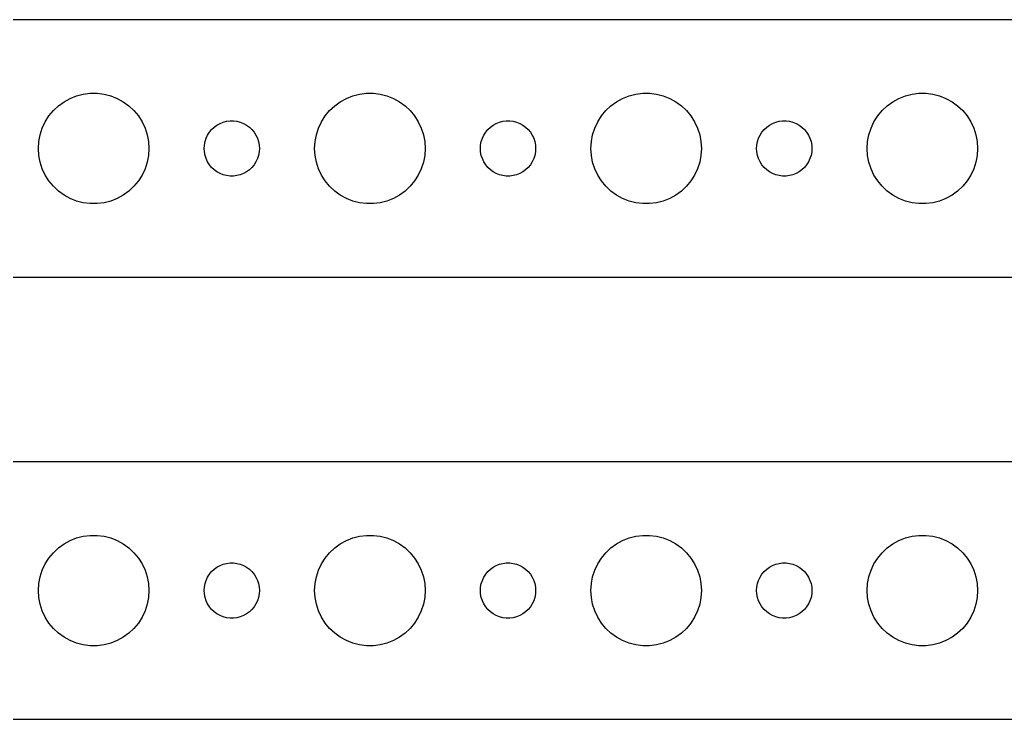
# Model space of a CAD drawing. Header units: metres. Extents: x -210 to 210, y 41 to 79.
# Drawn here: x -161.5 to -108, y 41 to 79 of the extents above; entities that cross this region are included whole.
import ezdxf

# ---------------------------------------------------------------- set-up
doc = ezdxf.new("R2010")
doc.units = ezdxf.units.M

msp = doc.modelspace()

# ---------------------------------------------------------------- linework, layer by layer
for p, q in [((204.814, 78.9901), (-204.814, 78.9901)), ((-158.427, 74.8532), (-158.062, 74.9469)), ((-158.062, 74.9469), (-157.688, 74.9941)), ((-157.688, 74.9941), (-157.312, 74.9941)), ((-157.312, 74.9941), (-156.938, 74.9469)), ((-156.938, 74.9469), (-156.573, 74.8532)), ((-143.427, 74.8532), (-143.062, 74.9469)), ((-143.062, 74.9469), (-142.688, 74.9941)), ((-142.688, 74.9941), (-142.312, 74.9941)), ((-142.312, 74.9941), (-141.938, 74.9469)), ((-141.938, 74.9469), (-141.573, 74.8532)), ((-128.427, 74.8532), (-128.062, 74.9469)), ((-128.062, 74.9469), (-127.688, 74.9941)), ((-127.688, 74.9941), (-127.312, 74.9941)), ((-127.312, 74.9941), (-126.938, 74.9469)), ((-126.938, 74.9469), (-126.573, 74.8532)), ((-113.427, 74.8532), (-113.062, 74.9469)), ((-113.062, 74.9469), (-112.688, 74.9941)), ((-112.688, 74.9941), (-112.312, 74.9941)), ((-112.312, 74.9941), (-111.938, 74.9469)), ((-111.938, 74.9469), (-111.573, 74.8532)), ((-159.412, 74.3115), (-159.107, 74.533)), ((-159.107, 74.533), (-158.777, 74.7145)), ((-158.777, 74.7145), (-158.427, 74.8532)), ((-156.573, 74.8532), (-156.223, 74.7145)), ((-156.223, 74.7145), (-155.893, 74.533)), ((-155.893, 74.533), (-155.588, 74.3115)), ((-144.412, 74.3115), (-144.107, 74.533)), ((-144.107, 74.533), (-143.777, 74.7145)), ((-143.777, 74.7145), (-143.427, 74.8532)), ((-141.573, 74.8532), (-141.223, 74.7145)), ((-141.223, 74.7145), (-140.893, 74.533)), ((-140.893, 74.533), (-140.588, 74.3115)), ((-129.412, 74.3115), (-129.107, 74.533)), ((-129.107, 74.533), (-128.777, 74.7145)), ((-128.777, 74.7145), (-128.427, 74.8532)), ((-126.573, 74.8532), (-126.223, 74.7145)), ((-126.223, 74.7145), (-125.893, 74.533)), ((-125.893, 74.533), (-125.588, 74.3115)), ((-114.412, 74.3115), (-114.107, 74.533)), ((-114.107, 74.533), (-113.777, 74.7145)), ((-113.777, 74.7145), (-113.427, 74.8532)), ((-111.573, 74.8532), (-111.223, 74.7145)), ((-111.223, 74.7145), (-110.893, 74.533)), ((-110.893, 74.533), (-110.588, 74.3115)), ((-159.927, 73.7634), (-159.687, 74.0536)), ((-159.687, 74.0536), (-159.412, 74.3115)), ((-155.588, 74.3115), (-155.313, 74.0536)), ((-155.313, 74.0536), (-155.073, 73.7634)), ((-144.927, 73.7634), (-144.687, 74.0536)), ((-144.687, 74.0536), (-144.412, 74.3115)), ((-140.588, 74.3115), (-140.313, 74.0536)), ((-140.313, 74.0536), (-140.073, 73.7634)), ((-129.927, 73.7634), (-129.687, 74.0536)), ((-129.687, 74.0536), (-129.412, 74.3115)), ((-125.588, 74.3115), (-125.313, 74.0536)), ((-125.313, 74.0536), (-125.073, 73.7634)), ((-114.927, 73.7634), (-114.687, 74.0536)), ((-114.687, 74.0536), (-114.412, 74.3115)), ((-110.588, 74.3115), (-110.313, 74.0536)), ((-110.313, 74.0536), (-110.073, 73.7634)), ((-160.289, 73.1044), (-160.129, 73.4453)), ((-160.129, 73.4453), (-159.927, 73.7634)), ((-155.073, 73.7634), (-154.871, 73.4453)), ((-154.871, 73.4453), (-154.711, 73.1044)), ((-150.804, 73.2665), (-150.639, 73.3572)), ((-150.639, 73.3572), (-150.464, 73.4266)), ((-150.464, 73.4266), (-150.281, 73.4734)), ((-150.281, 73.4734), (-150.094, 73.497)), ((-150.094, 73.497), (-149.906, 73.497)), ((-149.906, 73.497), (-149.719, 73.4734)), ((-149.719, 73.4734), (-149.536, 73.4266)), ((-149.536, 73.4266), (-149.361, 73.3572)), ((-149.361, 73.3572), (-149.196, 73.2665)), ((-145.289, 73.1044), (-145.129, 73.4453)), ((-145.129, 73.4453), (-144.927, 73.7634)), ((-140.073, 73.7634), (-139.871, 73.4453)), ((-139.871, 73.4453), (-139.711, 73.1044)), ((-135.804, 73.2665), (-135.639, 73.3572)), ((-135.639, 73.3572), (-135.464, 73.4266)), ((-135.464, 73.4266), (-135.281, 73.4734)), ((-135.281, 73.4734), (-135.094, 73.497)), ((-135.094, 73.497), (-134.906, 73.497)), ((-134.906, 73.497), (-134.719, 73.4734)), ((-134.719, 73.4734), (-134.536, 73.4266)), ((-134.536, 73.4266), (-134.361, 73.3572)), ((-134.361, 73.3572), (-134.196, 73.2665)), ((-130.289, 73.1044), (-130.129, 73.4453)), ((-130.129, 73.4453), (-129.927, 73.7634)), ((-125.073, 73.7634), (-124.871, 73.4453)), ((-124.871, 73.4453), (-124.711, 73.1044)), ((-120.804, 73.2665), (-120.639, 73.3572)), ((-120.639, 73.3572), (-120.464, 73.4266)), ((-120.464, 73.4266), (-120.281, 73.4734)), ((-120.281, 73.4734), (-120.094, 73.497)), ((-120.094, 73.497), (-119.906, 73.497)), ((-119.906, 73.497), (-119.719, 73.4734)), ((-119.719, 73.4734), (-119.536, 73.4266)), ((-119.536, 73.4266), (-119.361, 73.3572)), ((-119.361, 73.3572), (-119.196, 73.2665)), ((-115.289, 73.1044), (-115.129, 73.4453)), ((-115.129, 73.4453), (-114.927, 73.7634)), ((-110.073, 73.7634), (-109.871, 73.4453)), ((-109.871, 73.4453), (-109.711, 73.1044)), ((-160.406, 72.7461), (-160.289, 73.1044)), ((-154.711, 73.1044), (-154.594, 72.7461)), ((-151.314, 72.7226), (-151.214, 72.8817)), ((-151.214, 72.8817), (-151.093, 73.0268)), ((-151.093, 73.0268), (-150.956, 73.1558)), ((-150.956, 73.1558), (-150.804, 73.2665)), ((-149.196, 73.2665), (-149.044, 73.1558)), ((-149.044, 73.1558), (-148.907, 73.0268)), ((-148.907, 73.0268), (-148.786, 72.8817)), ((-148.786, 72.8817), (-148.686, 72.7226)), ((-145.406, 72.7461), (-145.289, 73.1044)), ((-139.711, 73.1044), (-139.594, 72.7461)), ((-136.314, 72.7226), (-136.214, 72.8817)), ((-136.214, 72.8817), (-136.093, 73.0268)), ((-136.093, 73.0268), (-135.956, 73.1558)), ((-135.956, 73.1558), (-135.804, 73.2665)), ((-134.196, 73.2665), (-134.044, 73.1558)), ((-134.044, 73.1558), (-133.907, 73.0268)), ((-133.907, 73.0268), (-133.786, 72.8817)), ((-133.786, 72.8817), (-133.686, 72.7226)), ((-130.406, 72.7461), (-130.289, 73.1044)), ((-124.711, 73.1044), (-124.594, 72.7461)), ((-121.314, 72.7226), (-121.214, 72.8817)), ((-121.214, 72.8817), (-121.093, 73.0268)), ((-121.093, 73.0268), (-120.956, 73.1558)), ((-120.956, 73.1558), (-120.804, 73.2665)), ((-119.196, 73.2665), (-119.044, 73.1558)), ((-119.044, 73.1558), (-118.907, 73.0268)), ((-118.907, 73.0268), (-118.786, 72.8817)), ((-118.786, 72.8817), (-118.686, 72.7226)), ((-115.406, 72.7461), (-115.289, 73.1044)), ((-109.711, 73.1044), (-109.594, 72.7461)), ((-160.5, 72), (-160.476, 72.376)), ((-160.476, 72.376), (-160.406, 72.7461)), ((-154.594, 72.7461), (-154.524, 72.376)), ((-154.524, 72.376), (-154.5, 72)), ((-151.488, 72.188), (-151.453, 72.373)), ((-151.453, 72.373), (-151.395, 72.5522)), ((-151.395, 72.5522), (-151.314, 72.7226)), ((-148.686, 72.7226), (-148.605, 72.5522)), ((-148.605, 72.5522), (-148.547, 72.373)), ((-148.547, 72.373), (-148.512, 72.188)), ((-145.5, 72), (-145.476, 72.376)), ((-145.476, 72.376), (-145.406, 72.7461)), ((-139.594, 72.7461), (-139.524, 72.376)), ((-139.524, 72.376), (-139.5, 72)), ((-136.488, 72.188), (-136.453, 72.373)), ((-136.453, 72.373), (-136.395, 72.5522)), ((-136.395, 72.5522), (-136.314, 72.7226)), ((-133.686, 72.7226), (-133.605, 72.5522)), ((-133.605, 72.5522), (-133.547, 72.373)), ((-133.547, 72.373), (-133.512, 72.188)), ((-130.5, 72), (-130.476, 72.376)), ((-130.476, 72.376), (-130.406, 72.7461)), ((-124.594, 72.7461), (-124.524, 72.376)), ((-124.524, 72.376), (-124.5, 72)), ((-121.488, 72.188), (-121.453, 72.373)), ((-121.453, 72.373), (-121.395, 72.5522)), ((-121.395, 72.5522), (-121.314, 72.7226)), ((-118.686, 72.7226), (-118.605, 72.5522)), ((-118.605, 72.5522), (-118.547, 72.373)), ((-118.547, 72.373), (-118.512, 72.188)), ((-115.5, 72), (-115.476, 72.376)), ((-115.476, 72.376), (-115.406, 72.7461)), ((-109.594, 72.7461), (-109.524, 72.376)), ((-109.524, 72.376), (-109.5, 72)), ((-160.476, 71.624), (-160.5, 72)), ((-154.5, 72), (-154.524, 71.624)), ((-151.5, 72), (-151.488, 72.188)), ((-151.488, 71.812), (-151.5, 72)), ((-151.453, 71.627), (-151.488, 71.812)), ((-148.512, 71.812), (-148.547, 71.627)), ((-148.512, 72.188), (-148.5, 72)), ((-148.5, 72), (-148.512, 71.812)), ((-145.476, 71.624), (-145.5, 72)), ((-139.5, 72), (-139.524, 71.624)), ((-136.5, 72), (-136.488, 72.188)), ((-136.488, 71.812), (-136.5, 72)), ((-136.453, 71.627), (-136.488, 71.812)), ((-133.512, 71.812), (-133.547, 71.627)), ((-133.512, 72.188), (-133.5, 72)), ((-133.5, 72), (-133.512, 71.812)), ((-130.476, 71.624), (-130.5, 72)), ((-124.5, 72), (-124.524, 71.624)), ((-121.5, 72), (-121.488, 72.188)), ((-121.488, 71.812), (-121.5, 72)), ((-121.453, 71.627), (-121.488, 71.812)), ((-118.512, 71.812), (-118.547, 71.627)), ((-118.512, 72.188), (-118.5, 72)), ((-118.5, 72), (-118.512, 71.812)), ((-115.476, 71.624), (-115.5, 72)), ((-109.5, 72), (-109.524, 71.624)), ((-160.406, 71.2539), (-160.476, 71.624)), ((-160.289, 70.8956), (-160.406, 71.2539)), ((-154.594, 71.2539), (-154.711, 70.8956)), ((-154.524, 71.624), (-154.594, 71.2539)), ((-151.395, 71.4478), (-151.453, 71.627)), ((-151.314, 71.2774), (-151.395, 71.4478)), ((-151.214, 71.1183), (-151.314, 71.2774)), ((-148.686, 71.2774), (-148.786, 71.1183)), ((-148.605, 71.4478), (-148.686, 71.2774)), ((-148.547, 71.627), (-148.605, 71.4478)), ((-145.406, 71.2539), (-145.476, 71.624)), ((-145.289, 70.8956), (-145.406, 71.2539)), ((-139.594, 71.2539), (-139.711, 70.8956)), ((-139.524, 71.624), (-139.594, 71.2539)), ((-136.395, 71.4478), (-136.453, 71.627)), ((-136.314, 71.2774), (-136.395, 71.4478)), ((-136.214, 71.1183), (-136.314, 71.2774)), ((-133.686, 71.2774), (-133.786, 71.1183)), ((-133.605, 71.4478), (-133.686, 71.2774)), ((-133.547, 71.627), (-133.605, 71.4478)), ((-130.406, 71.2539), (-130.476, 71.624)), ((-130.289, 70.8956), (-130.406, 71.2539)), ((-124.594, 71.2539), (-124.711, 70.8956)), ((-124.524, 71.624), (-124.594, 71.2539)), ((-121.395, 71.4478), (-121.453, 71.627)), ((-121.314, 71.2774), (-121.395, 71.4478)), ((-121.214, 71.1183), (-121.314, 71.2774)), ((-118.686, 71.2774), (-118.786, 71.1183)), ((-118.605, 71.4478), (-118.686, 71.2774)), ((-118.547, 71.627), (-118.605, 71.4478)), ((-115.406, 71.2539), (-115.476, 71.624)), ((-115.289, 70.8956), (-115.406, 71.2539)), ((-109.594, 71.2539), (-109.711, 70.8956)), ((-109.524, 71.624), (-109.594, 71.2539)), ((-160.129, 70.5547), (-160.289, 70.8956)), ((-154.711, 70.8956), (-154.871, 70.5547)), ((-151.093, 70.9732), (-151.214, 71.1183)), ((-150.956, 70.8442), (-151.093, 70.9732)), ((-150.804, 70.7335), (-150.956, 70.8442)), ((-150.639, 70.6428), (-150.804, 70.7335)), ((-150.464, 70.5734), (-150.639, 70.6428)), ((-149.361, 70.6428), (-149.536, 70.5734)), ((-149.196, 70.7335), (-149.361, 70.6428)), ((-149.044, 70.8442), (-149.196, 70.7335)), ((-148.907, 70.9732), (-149.044, 70.8442)), ((-148.786, 71.1183), (-148.907, 70.9732)), ((-145.129, 70.5547), (-145.289, 70.8956)), ((-139.711, 70.8956), (-139.871, 70.5547)), ((-136.093, 70.9732), (-136.214, 71.1183)), ((-135.956, 70.8442), (-136.093, 70.9732)), ((-135.804, 70.7335), (-135.956, 70.8442)), ((-135.639, 70.6428), (-135.804, 70.7335)), ((-135.464, 70.5734), (-135.639, 70.6428)), ((-134.361, 70.6428), (-134.536, 70.5734)), ((-134.196, 70.7335), (-134.361, 70.6428)), ((-134.044, 70.8442), (-134.196, 70.7335)), ((-133.907, 70.9732), (-134.044, 70.8442)), ((-133.786, 71.1183), (-133.907, 70.9732)), ((-130.129, 70.5547), (-130.289, 70.8956)), ((-124.711, 70.8956), (-124.871, 70.5547)), ((-121.093, 70.9732), (-121.214, 71.1183)), ((-120.956, 70.8442), (-121.093, 70.9732)), ((-120.804, 70.7335), (-120.956, 70.8442)), ((-120.639, 70.6428), (-120.804, 70.7335)), ((-120.464, 70.5734), (-120.639, 70.6428)), ((-119.361, 70.6428), (-119.536, 70.5734)), ((-119.196, 70.7335), (-119.361, 70.6428)), ((-119.044, 70.8442), (-119.196, 70.7335)), ((-118.907, 70.9732), (-119.044, 70.8442)), ((-118.786, 71.1183), (-118.907, 70.9732)), ((-115.129, 70.5547), (-115.289, 70.8956)), ((-109.711, 70.8956), (-109.871, 70.5547)), ((-159.927, 70.2366), (-160.129, 70.5547)), ((-159.687, 69.9464), (-159.927, 70.2366)), ((-155.073, 70.2366), (-155.313, 69.9464)), ((-154.871, 70.5547), (-155.073, 70.2366)), ((-150.281, 70.5266), (-150.464, 70.5734)), ((-150.094, 70.503), (-150.281, 70.5266)), ((-149.906, 70.503), (-150.094, 70.503)), ((-149.719, 70.5266), (-149.906, 70.503)), ((-149.536, 70.5734), (-149.719, 70.5266)), ((-144.927, 70.2366), (-145.129, 70.5547)), ((-144.687, 69.9464), (-144.927, 70.2366)), ((-140.073, 70.2366), (-140.313, 69.9464)), ((-139.871, 70.5547), (-140.073, 70.2366)), ((-135.281, 70.5266), (-135.464, 70.5734)), ((-135.094, 70.503), (-135.281, 70.5266)), ((-134.906, 70.503), (-135.094, 70.503)), ((-134.719, 70.5266), (-134.906, 70.503)), ((-134.536, 70.5734), (-134.719, 70.5266)), ((-129.927, 70.2366), (-130.129, 70.5547)), ((-129.687, 69.9464), (-129.927, 70.2366)), ((-125.073, 70.2366), (-125.313, 69.9464)), ((-124.871, 70.5547), (-125.073, 70.2366)), ((-120.281, 70.5266), (-120.464, 70.5734)), ((-120.094, 70.503), (-120.281, 70.5266)), ((-119.906, 70.503), (-120.094, 70.503)), ((-119.719, 70.5266), (-119.906, 70.503)), ((-119.536, 70.5734), (-119.719, 70.5266)), ((-114.927, 70.2366), (-115.129, 70.5547)), ((-114.687, 69.9464), (-114.927, 70.2366)), ((-110.073, 70.2366), (-110.313, 69.9464)), ((-109.871, 70.5547), (-110.073, 70.2366)), ((-159.412, 69.6885), (-159.687, 69.9464)), ((-159.107, 69.467), (-159.412, 69.6885)), ((-155.588, 69.6885), (-155.893, 69.467)), ((-155.313, 69.9464), (-155.588, 69.6885)), ((-144.412, 69.6885), (-144.687, 69.9464)), ((-144.107, 69.467), (-144.412, 69.6885)), ((-140.588, 69.6885), (-140.893, 69.467)), ((-140.313, 69.9464), (-140.588, 69.6885)), ((-129.412, 69.6885), (-129.687, 69.9464)), ((-129.107, 69.467), (-129.412, 69.6885)), ((-125.588, 69.6885), (-125.893, 69.467)), ((-125.313, 69.9464), (-125.588, 69.6885)), ((-114.412, 69.6885), (-114.687, 69.9464)), ((-114.107, 69.467), (-114.412, 69.6885)), ((-110.588, 69.6885), (-110.893, 69.467)), ((-110.313, 69.9464), (-110.588, 69.6885)), ((-158.777, 69.2855), (-159.107, 69.467)), ((-158.427, 69.1468), (-158.777, 69.2855)), ((-158.062, 69.0531), (-158.427, 69.1468)), ((-157.688, 69.0059), (-158.062, 69.0531)), ((-156.938, 69.0531), (-157.312, 69.0059)), ((-156.573, 69.1468), (-156.938, 69.0531)), ((-156.223, 69.2855), (-156.573, 69.1468)), ((-155.893, 69.467), (-156.223, 69.2855)), ((-143.777, 69.2855), (-144.107, 69.467)), ((-143.427, 69.1468), (-143.777, 69.2855)), ((-143.062, 69.0531), (-143.427, 69.1468)), ((-142.688, 69.0059), (-143.062, 69.0531)), ((-141.938, 69.0531), (-142.312, 69.0059)), ((-141.573, 69.1468), (-141.938, 69.0531)), ((-141.223, 69.2855), (-141.573, 69.1468)), ((-140.893, 69.467), (-141.223, 69.2855)), ((-128.777, 69.2855), (-129.107, 69.467)), ((-128.427, 69.1468), (-128.777, 69.2855)), ((-128.062, 69.0531), (-128.427, 69.1468)), ((-127.688, 69.0059), (-128.062, 69.0531)), ((-126.938, 69.0531), (-127.312, 69.0059)), ((-126.573, 69.1468), (-126.938, 69.0531)), ((-126.223, 69.2855), (-126.573, 69.1468)), ((-125.893, 69.467), (-126.223, 69.2855)), ((-113.777, 69.2855), (-114.107, 69.467)), ((-113.427, 69.1468), (-113.777, 69.2855)), ((-113.062, 69.0531), (-113.427, 69.1468)), ((-112.688, 69.0059), (-113.062, 69.0531)), ((-111.938, 69.0531), (-112.312, 69.0059)), ((-111.573, 69.1468), (-111.938, 69.0531)), ((-111.223, 69.2855), (-111.573, 69.1468)), ((-110.893, 69.467), (-111.223, 69.2855)), ((-157.312, 69.0059), (-157.688, 69.0059)), ((-142.312, 69.0059), (-142.688, 69.0059)), ((-127.312, 69.0059), (-127.688, 69.0059)), ((-112.312, 69.0059), (-112.688, 69.0059)), ((-204.814, 65.0099), (204.814, 65.0099)), ((204.814, 54.9901), (-204.814, 54.9901)), ((-158.777, 50.7145), (-158.427, 50.8532)), ((-158.427, 50.8532), (-158.062, 50.9469)), ((-158.062, 50.9469), (-157.688, 50.9941)), ((-157.688, 50.9941), (-157.312, 50.9941)), ((-157.312, 50.9941), (-156.938, 50.9469)), ((-156.938, 50.9469), (-156.573, 50.8532)), ((-156.573, 50.8532), (-156.223, 50.7145)), ((-143.777, 50.7145), (-143.427, 50.8532)), ((-143.427, 50.8532), (-143.062, 50.9469)), ((-143.062, 50.9469), (-142.688, 50.9941)), ((-142.688, 50.9941), (-142.312, 50.9941)), ((-142.312, 50.9941), (-141.938, 50.9469)), ((-141.938, 50.9469), (-141.573, 50.8532)), ((-141.573, 50.8532), (-141.223, 50.7145)), ((-128.777, 50.7145), (-128.427, 50.8532)), ((-128.427, 50.8532), (-128.062, 50.9469)), ((-128.062, 50.9469), (-127.688, 50.9941)), ((-127.688, 50.9941), (-127.312, 50.9941)), ((-127.312, 50.9941), (-126.938, 50.9469)), ((-126.938, 50.9469), (-126.573, 50.8532)), ((-126.573, 50.8532), (-126.223, 50.7145)), ((-113.777, 50.7145), (-113.427, 50.8532)), ((-113.427, 50.8532), (-113.062, 50.9469)), ((-113.062, 50.9469), (-112.688, 50.9941)), ((-112.688, 50.9941), (-112.312, 50.9941)), ((-112.312, 50.9941), (-111.938, 50.9469)), ((-111.938, 50.9469), (-111.573, 50.8532)), ((-111.573, 50.8532), (-111.223, 50.7145)), ((-159.687, 50.0536), (-159.412, 50.3115)), ((-159.412, 50.3115), (-159.107, 50.533)), ((-159.107, 50.533), (-158.777, 50.7145)), ((-156.223, 50.7145), (-155.893, 50.533)), ((-155.893, 50.533), (-155.588, 50.3115)), ((-155.588, 50.3115), (-155.313, 50.0536)), ((-144.687, 50.0536), (-144.412, 50.3115)), ((-144.412, 50.3115), (-144.107, 50.533)), ((-144.107, 50.533), (-143.777, 50.7145)), ((-141.223, 50.7145), (-140.893, 50.533)), ((-140.893, 50.533), (-140.588, 50.3115)), ((-140.588, 50.3115), (-140.313, 50.0536)), ((-129.687, 50.0536), (-129.412, 50.3115)), ((-129.412, 50.3115), (-129.107, 50.533)), ((-129.107, 50.533), (-128.777, 50.7145)), ((-126.223, 50.7145), (-125.893, 50.533)), ((-125.893, 50.533), (-125.588, 50.3115)), ((-125.588, 50.3115), (-125.313, 50.0536)), ((-114.687, 50.0536), (-114.412, 50.3115)), ((-114.412, 50.3115), (-114.107, 50.533)), ((-114.107, 50.533), (-113.777, 50.7145)), ((-111.223, 50.7145), (-110.893, 50.533)), ((-110.893, 50.533), (-110.588, 50.3115)), ((-110.588, 50.3115), (-110.313, 50.0536)), ((-159.927, 49.7634), (-159.687, 50.0536)), ((-155.313, 50.0536), (-155.073, 49.7634)), ((-144.927, 49.7634), (-144.687, 50.0536)), ((-140.313, 50.0536), (-140.073, 49.7634)), ((-129.927, 49.7634), (-129.687, 50.0536)), ((-125.313, 50.0536), (-125.073, 49.7634)), ((-114.927, 49.7634), (-114.687, 50.0536)), ((-110.313, 50.0536), (-110.073, 49.7634)), ((-160.289, 49.1044), (-160.129, 49.4453)), ((-160.129, 49.4453), (-159.927, 49.7634)), ((-155.073, 49.7634), (-154.871, 49.4453)), ((-154.871, 49.4453), (-154.711, 49.1044)), ((-150.956, 49.1558), (-150.804, 49.2665)), ((-150.804, 49.2665), (-150.639, 49.3572)), ((-150.639, 49.3572), (-150.464, 49.4266)), ((-150.464, 49.4266), (-150.281, 49.4734)), ((-150.281, 49.4734), (-150.094, 49.497)), ((-150.094, 49.497), (-149.906, 49.497)), ((-149.906, 49.497), (-149.719, 49.4734)), ((-149.719, 49.4734), (-149.536, 49.4266)), ((-149.536, 49.4266), (-149.361, 49.3572)), ((-149.361, 49.3572), (-149.196, 49.2665)), ((-149.196, 49.2665), (-149.044, 49.1558)), ((-145.289, 49.1044), (-145.129, 49.4453)), ((-145.129, 49.4453), (-144.927, 49.7634)), ((-140.073, 49.7634), (-139.871, 49.4453)), ((-139.871, 49.4453), (-139.711, 49.1044)), ((-135.956, 49.1558), (-135.804, 49.2665)), ((-135.804, 49.2665), (-135.639, 49.3572)), ((-135.639, 49.3572), (-135.464, 49.4266)), ((-135.464, 49.4266), (-135.281, 49.4734)), ((-135.281, 49.4734), (-135.094, 49.497)), ((-135.094, 49.497), (-134.906, 49.497)), ((-134.906, 49.497), (-134.719, 49.4734)), ((-134.719, 49.4734), (-134.536, 49.4266)), ((-134.536, 49.4266), (-134.361, 49.3572)), ((-134.361, 49.3572), (-134.196, 49.2665)), ((-134.196, 49.2665), (-134.044, 49.1558)), ((-130.289, 49.1044), (-130.129, 49.4453)), ((-130.129, 49.4453), (-129.927, 49.7634)), ((-125.073, 49.7634), (-124.871, 49.4453)), ((-124.871, 49.4453), (-124.711, 49.1044)), ((-120.956, 49.1558), (-120.804, 49.2665)), ((-120.804, 49.2665), (-120.639, 49.3572)), ((-120.639, 49.3572), (-120.464, 49.4266)), ((-120.464, 49.4266), (-120.281, 49.4734)), ((-120.281, 49.4734), (-120.094, 49.497)), ((-120.094, 49.497), (-119.906, 49.497)), ((-119.906, 49.497), (-119.719, 49.4734)), ((-119.719, 49.4734), (-119.536, 49.4266)), ((-119.536, 49.4266), (-119.361, 49.3572)), ((-119.361, 49.3572), (-119.196, 49.2665)), ((-119.196, 49.2665), (-119.044, 49.1558)), ((-115.289, 49.1044), (-115.129, 49.4453)), ((-115.129, 49.4453), (-114.927, 49.7634)), ((-110.073, 49.7634), (-109.871, 49.4453)), ((-109.871, 49.4453), (-109.711, 49.1044)), ((-160.476, 48.376), (-160.406, 48.7461)), ((-160.406, 48.7461), (-160.289, 49.1044)), ((-154.711, 49.1044), (-154.594, 48.7461)), ((-154.594, 48.7461), (-154.524, 48.376)), ((-151.395, 48.5522), (-151.314, 48.7226)), ((-151.314, 48.7226), (-151.214, 48.8817)), ((-151.214, 48.8817), (-151.093, 49.0268)), ((-151.093, 49.0268), (-150.956, 49.1558)), ((-149.044, 49.1558), (-148.907, 49.0268)), ((-148.907, 49.0268), (-148.786, 48.8817)), ((-148.786, 48.8817), (-148.686, 48.7226)), ((-148.686, 48.7226), (-148.605, 48.5522)), ((-145.476, 48.376), (-145.406, 48.7461)), ((-145.406, 48.7461), (-145.289, 49.1044)), ((-139.711, 49.1044), (-139.594, 48.7461)), ((-139.594, 48.7461), (-139.524, 48.376)), ((-136.395, 48.5522), (-136.314, 48.7226)), ((-136.314, 48.7226), (-136.214, 48.8817)), ((-136.214, 48.8817), (-136.093, 49.0268)), ((-136.093, 49.0268), (-135.956, 49.1558)), ((-134.044, 49.1558), (-133.907, 49.0268)), ((-133.907, 49.0268), (-133.786, 48.8817)), ((-133.786, 48.8817), (-133.686, 48.7226)), ((-133.686, 48.7226), (-133.605, 48.5522)), ((-130.476, 48.376), (-130.406, 48.7461)), ((-130.406, 48.7461), (-130.289, 49.1044)), ((-124.711, 49.1044), (-124.594, 48.7461)), ((-124.594, 48.7461), (-124.524, 48.376)), ((-121.395, 48.5522), (-121.314, 48.7226)), ((-121.314, 48.7226), (-121.214, 48.8817)), ((-121.214, 48.8817), (-121.093, 49.0268)), ((-121.093, 49.0268), (-120.956, 49.1558)), ((-119.044, 49.1558), (-118.907, 49.0268)), ((-118.907, 49.0268), (-118.786, 48.8817)), ((-118.786, 48.8817), (-118.686, 48.7226)), ((-118.686, 48.7226), (-118.605, 48.5522)), ((-115.476, 48.376), (-115.406, 48.7461)), ((-115.406, 48.7461), (-115.289, 49.1044)), ((-109.711, 49.1044), (-109.594, 48.7461)), ((-109.594, 48.7461), (-109.524, 48.376)), ((-160.5, 48), (-160.476, 48.376)), ((-154.524, 48.376), (-154.5, 48)), ((-151.5, 48), (-151.488, 48.188)), ((-151.488, 48.188), (-151.453, 48.373)), ((-151.453, 48.373), (-151.395, 48.5522)), ((-148.605, 48.5522), (-148.547, 48.373)), ((-148.547, 48.373), (-148.512, 48.188)), ((-148.512, 48.188), (-148.5, 48)), ((-145.5, 48), (-145.476, 48.376)), ((-139.524, 48.376), (-139.5, 48)), ((-136.5, 48), (-136.488, 48.188)), ((-136.488, 48.188), (-136.453, 48.373)), ((-136.453, 48.373), (-136.395, 48.5522)), ((-133.605, 48.5522), (-133.547, 48.373)), ((-133.547, 48.373), (-133.512, 48.188)), ((-133.512, 48.188), (-133.5, 48)), ((-130.5, 48), (-130.476, 48.376)), ((-124.524, 48.376), (-124.5, 48)), ((-121.5, 48), (-121.488, 48.188)), ((-121.488, 48.188), (-121.453, 48.373)), ((-121.453, 48.373), (-121.395, 48.5522)), ((-118.605, 48.5522), (-118.547, 48.373)), ((-118.547, 48.373), (-118.512, 48.188)), ((-118.512, 48.188), (-118.5, 48)), ((-115.5, 48), (-115.476, 48.376)), ((-109.524, 48.376), (-109.5, 48)), ((-160.476, 47.624), (-160.5, 48)), ((-154.5, 48), (-154.524, 47.624)), ((-151.488, 47.812), (-151.5, 48)), ((-151.453, 47.627), (-151.488, 47.812)), ((-148.512, 47.812), (-148.547, 47.627)), ((-148.5, 48), (-148.512, 47.812)), ((-145.476, 47.624), (-145.5, 48)), ((-139.5, 48), (-139.524, 47.624)), ((-136.488, 47.812), (-136.5, 48)), ((-136.453, 47.627), (-136.488, 47.812)), ((-133.512, 47.812), (-133.547, 47.627)), ((-133.5, 48), (-133.512, 47.812)), ((-130.476, 47.624), (-130.5, 48)), ((-124.5, 48), (-124.524, 47.624)), ((-121.488, 47.812), (-121.5, 48)), ((-121.453, 47.627), (-121.488, 47.812)), ((-118.512, 47.812), (-118.547, 47.627)), ((-118.5, 48), (-118.512, 47.812)), ((-115.476, 47.624), (-115.5, 48)), ((-109.5, 48), (-109.524, 47.624)), ((-160.406, 47.2539), (-160.476, 47.624)), ((-160.289, 46.8956), (-160.406, 47.2539)), ((-154.594, 47.2539), (-154.711, 46.8956)), ((-154.524, 47.624), (-154.594, 47.2539)), ((-151.395, 47.4478), (-151.453, 47.627)), ((-151.314, 47.2774), (-151.395, 47.4478)), ((-151.214, 47.1183), (-151.314, 47.2774)), ((-151.093, 46.9732), (-151.214, 47.1183)), ((-148.786, 47.1183), (-148.907, 46.9732)), ((-148.686, 47.2774), (-148.786, 47.1183)), ((-148.605, 47.4478), (-148.686, 47.2774)), ((-148.547, 47.627), (-148.605, 47.4478)), ((-145.406, 47.2539), (-145.476, 47.624)), ((-145.289, 46.8956), (-145.406, 47.2539)), ((-139.594, 47.2539), (-139.711, 46.8956)), ((-139.524, 47.624), (-139.594, 47.2539)), ((-136.395, 47.4478), (-136.453, 47.627)), ((-136.314, 47.2774), (-136.395, 47.4478)), ((-136.214, 47.1183), (-136.314, 47.2774)), ((-136.093, 46.9732), (-136.214, 47.1183)), ((-133.786, 47.1183), (-133.907, 46.9732)), ((-133.686, 47.2774), (-133.786, 47.1183)), ((-133.605, 47.4478), (-133.686, 47.2774)), ((-133.547, 47.627), (-133.605, 47.4478)), ((-130.406, 47.2539), (-130.476, 47.624)), ((-130.289, 46.8956), (-130.406, 47.2539)), ((-124.594, 47.2539), (-124.711, 46.8956)), ((-124.524, 47.624), (-124.594, 47.2539)), ((-121.395, 47.4478), (-121.453, 47.627)), ((-121.314, 47.2774), (-121.395, 47.4478)), ((-121.214, 47.1183), (-121.314, 47.2774)), ((-121.093, 46.9732), (-121.214, 47.1183)), ((-118.786, 47.1183), (-118.907, 46.9732)), ((-118.686, 47.2774), (-118.786, 47.1183)), ((-118.605, 47.4478), (-118.686, 47.2774)), ((-118.547, 47.627), (-118.605, 47.4478)), ((-115.406, 47.2539), (-115.476, 47.624)), ((-115.289, 46.8956), (-115.406, 47.2539)), ((-109.594, 47.2539), (-109.711, 46.8956)), ((-109.524, 47.624), (-109.594, 47.2539)), ((-160.129, 46.5547), (-160.289, 46.8956)), ((-154.711, 46.8956), (-154.871, 46.5547)), ((-150.956, 46.8442), (-151.093, 46.9732)), ((-150.804, 46.7335), (-150.956, 46.8442)), ((-150.639, 46.6428), (-150.804, 46.7335)), ((-150.464, 46.5734), (-150.639, 46.6428)), ((-150.281, 46.5266), (-150.464, 46.5734)), ((-149.536, 46.5734), (-149.719, 46.5266)), ((-149.361, 46.6428), (-149.536, 46.5734)), ((-149.196, 46.7335), (-149.361, 46.6428)), ((-149.044, 46.8442), (-149.196, 46.7335)), ((-148.907, 46.9732), (-149.044, 46.8442)), ((-145.129, 46.5547), (-145.289, 46.8956)), ((-139.711, 46.8956), (-139.871, 46.5547)), ((-135.956, 46.8442), (-136.093, 46.9732)), ((-135.804, 46.7335), (-135.956, 46.8442)), ((-135.639, 46.6428), (-135.804, 46.7335)), ((-135.464, 46.5734), (-135.639, 46.6428)), ((-135.281, 46.5266), (-135.464, 46.5734)), ((-134.536, 46.5734), (-134.719, 46.5266)), ((-134.361, 46.6428), (-134.536, 46.5734)), ((-134.196, 46.7335), (-134.361, 46.6428)), ((-134.044, 46.8442), (-134.196, 46.7335)), ((-133.907, 46.9732), (-134.044, 46.8442)), ((-130.129, 46.5547), (-130.289, 46.8956)), ((-124.711, 46.8956), (-124.871, 46.5547)), ((-120.956, 46.8442), (-121.093, 46.9732)), ((-120.804, 46.7335), (-120.956, 46.8442)), ((-120.639, 46.6428), (-120.804, 46.7335)), ((-120.464, 46.5734), (-120.639, 46.6428)), ((-120.281, 46.5266), (-120.464, 46.5734)), ((-119.536, 46.5734), (-119.719, 46.5266)), ((-119.361, 46.6428), (-119.536, 46.5734)), ((-119.196, 46.7335), (-119.361, 46.6428)), ((-119.044, 46.8442), (-119.196, 46.7335)), ((-118.907, 46.9732), (-119.044, 46.8442)), ((-115.129, 46.5547), (-115.289, 46.8956)), ((-109.711, 46.8956), (-109.871, 46.5547)), ((-159.927, 46.2366), (-160.129, 46.5547)), ((-159.687, 45.9464), (-159.927, 46.2366)), ((-155.073, 46.2366), (-155.313, 45.9464)), ((-154.871, 46.5547), (-155.073, 46.2366)), ((-150.094, 46.503), (-150.281, 46.5266)), ((-149.906, 46.503), (-150.094, 46.503)), ((-149.719, 46.5266), (-149.906, 46.503)), ((-144.927, 46.2366), (-145.129, 46.5547)), ((-144.687, 45.9464), (-144.927, 46.2366)), ((-140.073, 46.2366), (-140.313, 45.9464)), ((-139.871, 46.5547), (-140.073, 46.2366)), ((-135.094, 46.503), (-135.281, 46.5266)), ((-134.906, 46.503), (-135.094, 46.503)), ((-134.719, 46.5266), (-134.906, 46.503)), ((-129.927, 46.2366), (-130.129, 46.5547)), ((-129.687, 45.9464), (-129.927, 46.2366)), ((-125.073, 46.2366), (-125.313, 45.9464)), ((-124.871, 46.5547), (-125.073, 46.2366)), ((-120.094, 46.503), (-120.281, 46.5266)), ((-119.906, 46.503), (-120.094, 46.503)), ((-119.719, 46.5266), (-119.906, 46.503)), ((-114.927, 46.2366), (-115.129, 46.5547)), ((-114.687, 45.9464), (-114.927, 46.2366)), ((-110.073, 46.2366), (-110.313, 45.9464)), ((-109.871, 46.5547), (-110.073, 46.2366)), ((-159.412, 45.6885), (-159.687, 45.9464)), ((-159.107, 45.467), (-159.412, 45.6885)), ((-155.588, 45.6885), (-155.893, 45.467)), ((-155.313, 45.9464), (-155.588, 45.6885)), ((-144.412, 45.6885), (-144.687, 45.9464)), ((-144.107, 45.467), (-144.412, 45.6885)), ((-140.588, 45.6885), (-140.893, 45.467)), ((-140.313, 45.9464), (-140.588, 45.6885)), ((-129.412, 45.6885), (-129.687, 45.9464)), ((-129.107, 45.467), (-129.412, 45.6885)), ((-125.588, 45.6885), (-125.893, 45.467)), ((-125.313, 45.9464), (-125.588, 45.6885)), ((-114.412, 45.6885), (-114.687, 45.9464)), ((-114.107, 45.467), (-114.412, 45.6885)), ((-110.588, 45.6885), (-110.893, 45.467)), ((-110.313, 45.9464), (-110.588, 45.6885)), ((-158.777, 45.2855), (-159.107, 45.467)), ((-158.427, 45.1468), (-158.777, 45.2855)), ((-158.062, 45.0531), (-158.427, 45.1468)), ((-157.688, 45.0059), (-158.062, 45.0531)), ((-157.312, 45.0059), (-157.688, 45.0059)), ((-156.938, 45.0531), (-157.312, 45.0059)), ((-156.573, 45.1468), (-156.938, 45.0531)), ((-156.223, 45.2855), (-156.573, 45.1468)), ((-155.893, 45.467), (-156.223, 45.2855)), ((-143.777, 45.2855), (-144.107, 45.467)), ((-143.427, 45.1468), (-143.777, 45.2855)), ((-143.062, 45.0531), (-143.427, 45.1468)), ((-142.688, 45.0059), (-143.062, 45.0531)), ((-142.312, 45.0059), (-142.688, 45.0059)), ((-141.938, 45.0531), (-142.312, 45.0059)), ((-141.573, 45.1468), (-141.938, 45.0531)), ((-141.223, 45.2855), (-141.573, 45.1468)), ((-140.893, 45.467), (-141.223, 45.2855)), ((-128.777, 45.2855), (-129.107, 45.467)), ((-128.427, 45.1468), (-128.777, 45.2855)), ((-128.062, 45.0531), (-128.427, 45.1468)), ((-127.688, 45.0059), (-128.062, 45.0531)), ((-127.312, 45.0059), (-127.688, 45.0059)), ((-126.938, 45.0531), (-127.312, 45.0059)), ((-126.573, 45.1468), (-126.938, 45.0531)), ((-126.223, 45.2855), (-126.573, 45.1468)), ((-125.893, 45.467), (-126.223, 45.2855)), ((-113.777, 45.2855), (-114.107, 45.467)), ((-113.427, 45.1468), (-113.777, 45.2855)), ((-113.062, 45.0531), (-113.427, 45.1468)), ((-112.688, 45.0059), (-113.062, 45.0531)), ((-112.312, 45.0059), (-112.688, 45.0059)), ((-111.938, 45.0531), (-112.312, 45.0059)), ((-111.573, 45.1468), (-111.938, 45.0531)), ((-111.223, 45.2855), (-111.573, 45.1468)), ((-110.893, 45.467), (-111.223, 45.2855)), ((-204.814, 41.0099), (204.814, 41.0099))]:
    msp.add_line(p, q)

doc.saveas('drawing.dxf')
